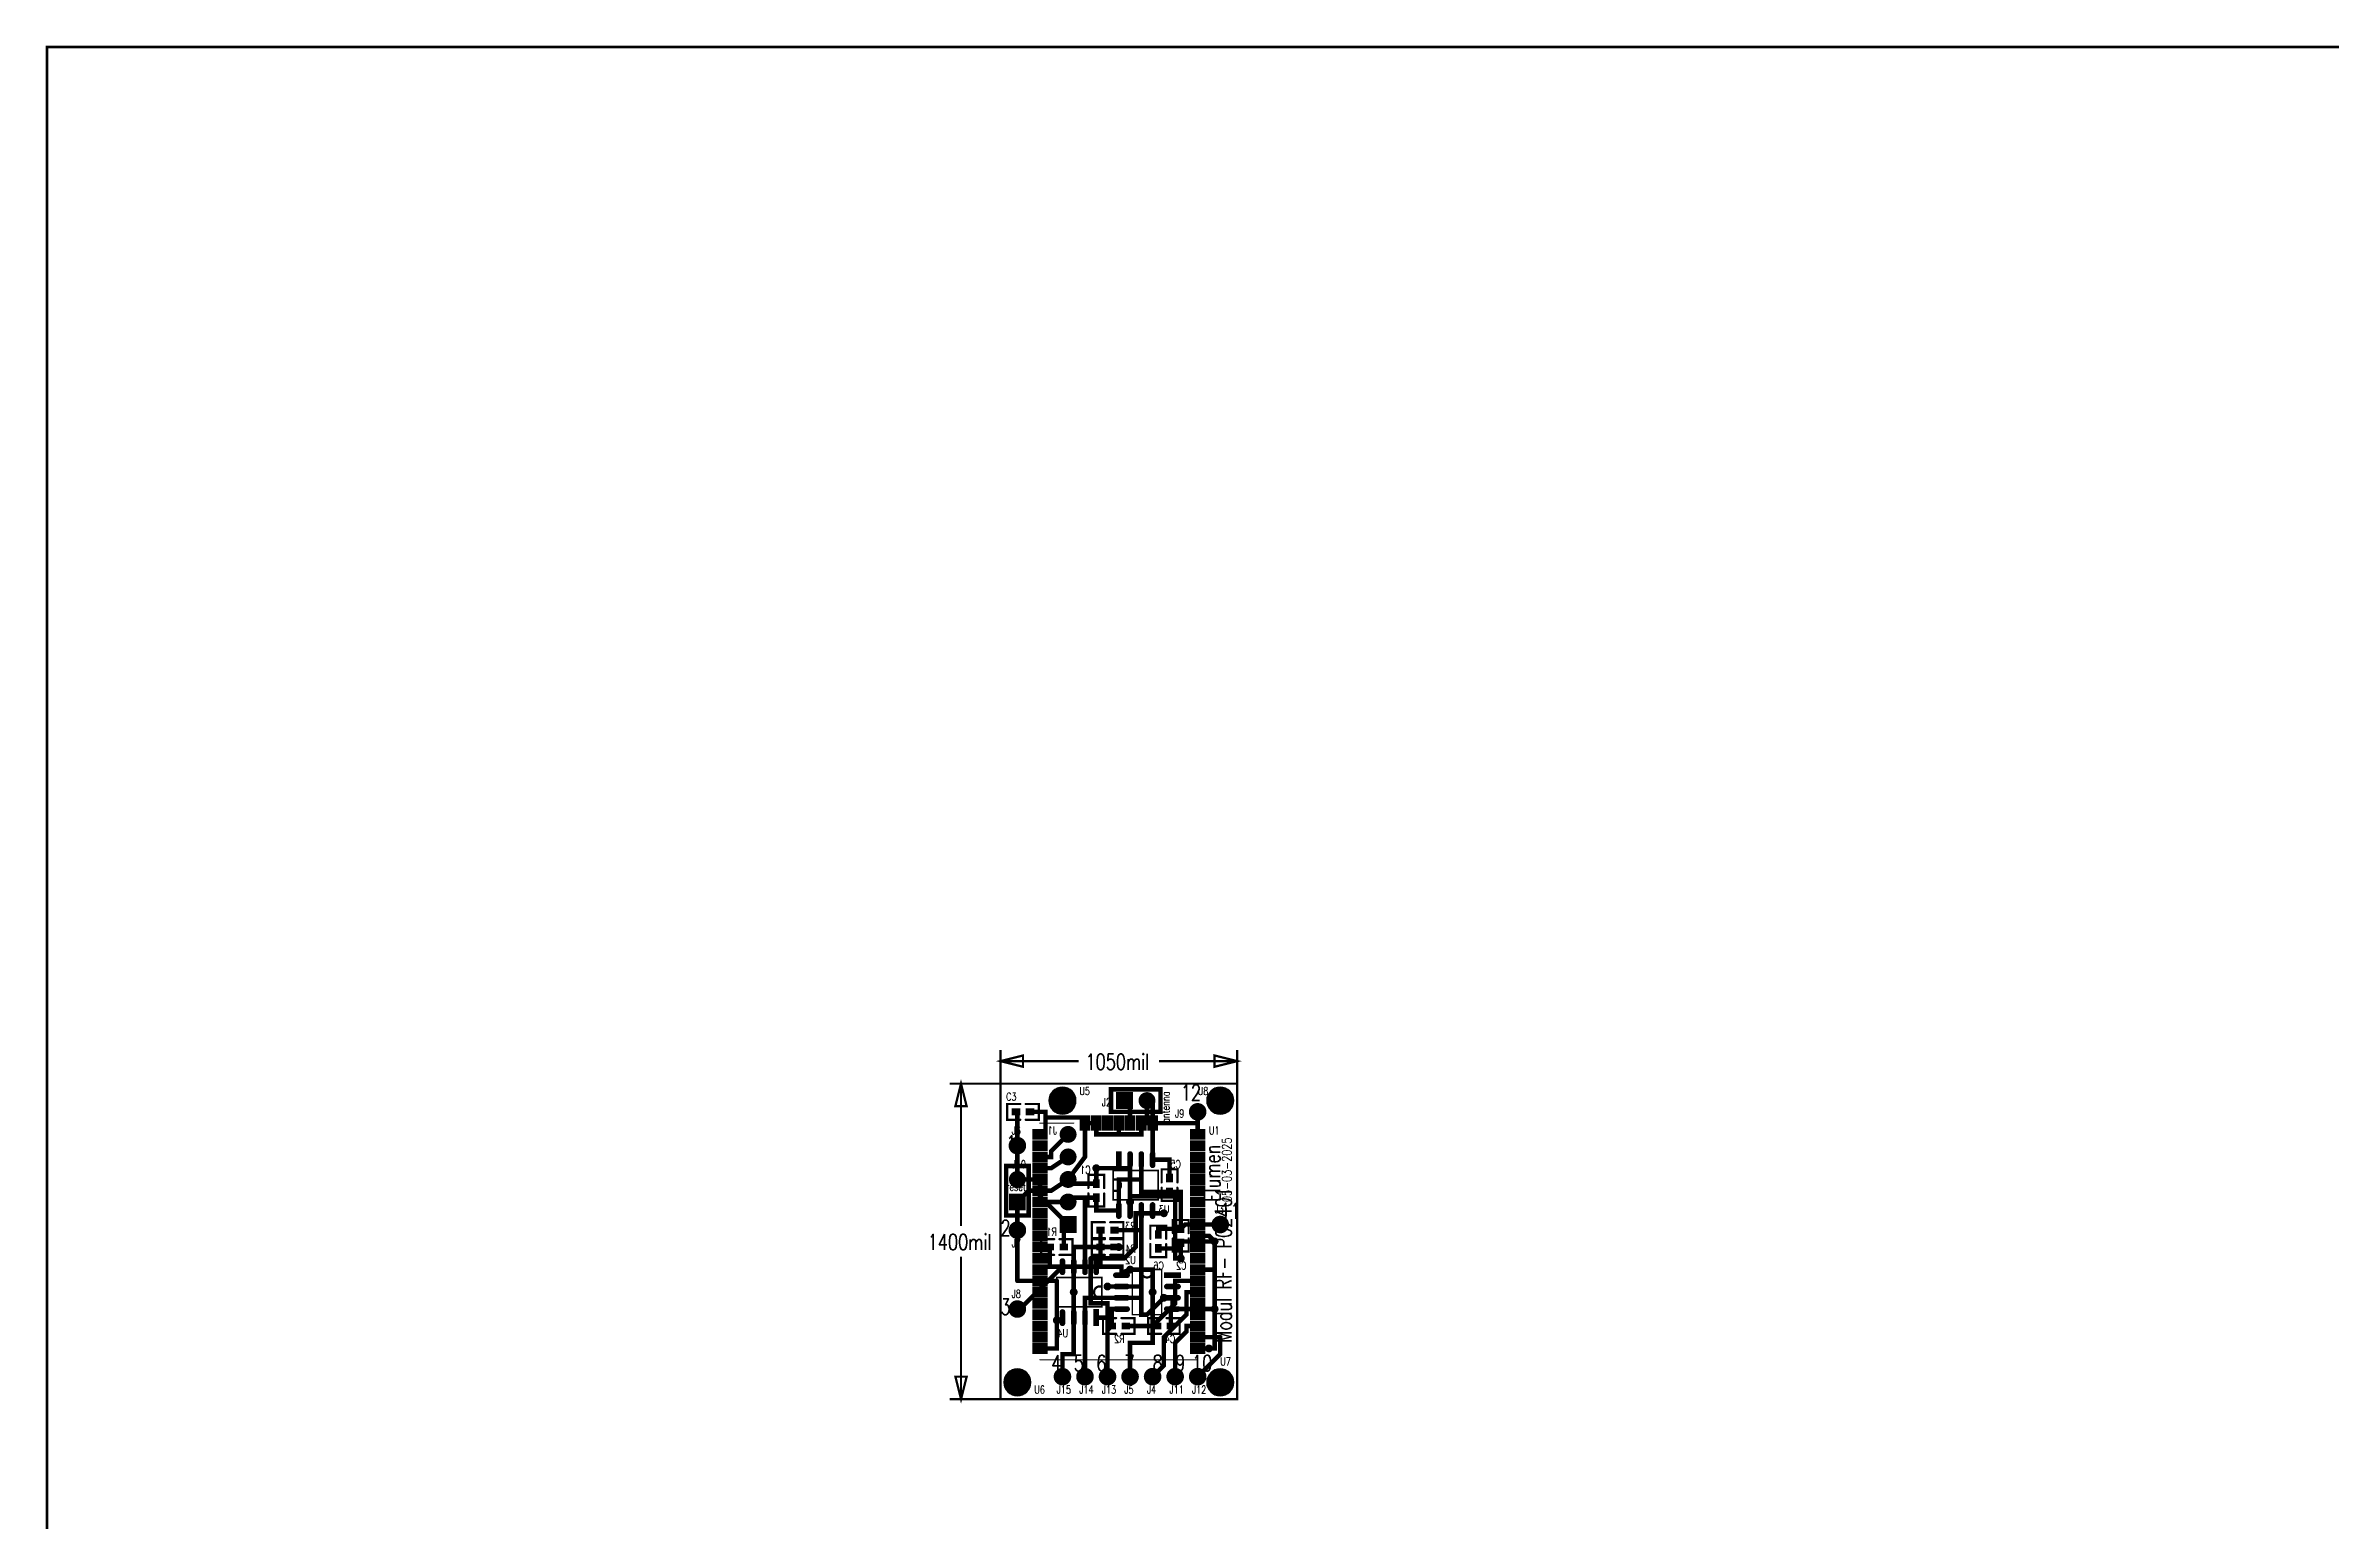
# Model space of a CAD drawing. Extents: x -4236 to 16036, y -6506 to 6581.
# Drawn here: x -4236 to 5900, y 38 to 6581 of the extents above; entities that cross this region are included whole.
import ezdxf

# ---------------------------------------------------------------- set-up
doc = ezdxf.new("R2010")
doc.units = 0
for name, pattern in [('KEEPOUT_00011110$0', [2, 1, 1]), ('PADS_DASH_762000', [200, 100, -100]), ('POUR_00_-1_0_000000', [2, 1, 1]), ('SIG_0', [2, 1, 1]), ('SIG_1', [2, 1, 1]), ('SIG_10', [2, 1, 1]), ('SIG_11', [2, 1, 1]), ('SIG_12', [2, 1, 1]), ('SIG_2', [2, 1, 1]), ('SIG_3', [2, 1, 1]), ('SIG_4', [2, 1, 1]), ('SIG_5', [2, 1, 1]), ('SIG_6', [2, 1, 1]), ('SIG_7', [2, 1, 1]), ('SIG_8', [2, 1, 1]), ('SIG_9', [2, 1, 1]), ('TRMIDX_2048', [2, 1, 1]), ('TRMIDX_4096', [2, 1, 1])]:
    doc.linetypes.add(name, pattern=pattern)
for name, color, linetype in [('2D_LINE_00', 5, 'CONTINUOUS'), ('BOARD_OUTLINE_00', 3, 'CONTINUOUS'), ('DIMENSION1_24', 3, 'CONTINUOUS'), ('DIMENSION2_24', 3, 'CONTINUOUS'), ('DIMENSION3_24', 3, 'CONTINUOUS'), ('DIMENSION4_24', 3, 'CONTINUOUS'), ('DIMENSION5_24', 3, 'CONTINUOUS'), ('DIMENSION6_24', 3, 'CONTINUOUS'), ('DIMENSION7_24', 3, 'CONTINUOUS'), ('DRIL_NPLTE_THRU_01', 176, 'CONTINUOUS'), ('DRIL_NPLTE_THRU_02', 16, 'CONTINUOUS'), ('DRIL_PLTE_THRU_01', 176, 'CONTINUOUS'), ('DRIL_PLTE_THRU_02', 16, 'CONTINUOUS'), ('DRIL_SYMBOL', 3, 'CONTINUOUS'), ('KEEPOUT_01', 183, 'CONTINUOUS'), ('PADS_BOT', 1, 'CONTINUOUS'), ('PADS_INNER', 5, 'CONTINUOUS'), ('PADS_TOP', 5, 'CONTINUOUS'), ('PADS_XR_21', 43, 'CONTINUOUS'), ('PADS_XR_23', 16, 'CONTINUOUS'), ('PART_BOT_2DLINE_00', 6, 'CONTINUOUS'), ('PART_BOT_2DLINE_26', 6, 'CONTINUOUS'), ('PART_NAME_01', 254, 'CONTINUOUS'), ('PART_NAME_02', 6, 'CONTINUOUS'), ('PART_TOP_2DLINE_00', 2, 'CONTINUOUS'), ('PART_TOP_2DLINE_01', 2, 'CONTINUOUS'), ('PART_TOP_2DLINE_26', 2, 'CONTINUOUS'), ('POUR_HEADER_01', 5, 'CONTINUOUS'), ('POUR_HEADER_02', 1, 'CONTINUOUS'), ('TEXT_24', 3, 'CONTINUOUS'), ('TEXT_26', 2, 'CONTINUOUS'), ('TRACE_01', 5, 'CONTINUOUS'), ('TRACE_02', 1, 'CONTINUOUS'), ('VIAPTS', 5, 'CONTINUOUS')]:
    doc.layers.add(name, color=color, linetype=linetype)
doc.styles.add('W10', font='simplex', dxfattribs={"width": 0.75})
doc.styles.add('W5', font='simplex', dxfattribs={"width": 0.75})
doc.styles.add('W6', font='simplex', dxfattribs={"width": 0.75})

# ---------------------------------------------------------------- blocks, each defined once
blk = doc.blocks.new('SMOOTH_10')
at = {"const_width": 5}
blk.add_lwpolyline([(-2.5, 0, 1), (2.5, 0, 1)], format="xyb", close=True, dxfattribs=at)
blk = doc.blocks.new('BOARD_1')
at = {"layer": 'BOARD_OUTLINE_00', "const_width": 10}
blk.add_lwpolyline([(-3250, 3275), (-2200, 3275), (-2200, 4675), (-3250, 4675)], close=True, dxfattribs=at)
at = {"layer": 'BOARD_OUTLINE_00'}
for p in [(-3250, 4675), (-2200, 4675), (-3250, 3275), (-2200, 3275)]:
    blk.add_blockref('SMOOTH_10', p, dxfattribs=at)
blk = doc.blocks.new('SMOOTH_12')
at = {"const_width": 6}
blk.add_lwpolyline([(-3, 0, 1), (3, 0, 1)], format="xyb", close=True, dxfattribs=at)
blk = doc.blocks.new('DRAWING_2')
at = {"layer": '2D_LINE_00', "const_width": 12}
blk.add_lwpolyline([(-320, -70), (19935, -70), (19935, 13005), (-320, 13005)], close=True, dxfattribs=at)
at = {"layer": '2D_LINE_00'}
blk.add_blockref('SMOOTH_12', (-320, 13005), dxfattribs=at)
blk = doc.blocks.new('D_1dfeghi_24')
at = {"layer": 'DIMENSION1_24', "linetype": 'TRMIDX_2048', "const_width": 10}
blk.add_lwpolyline([(0, 100), (347, 100)], dxfattribs=at)
at = {"layer": 'DIMENSION2_24', "linetype": 'TRMIDX_2048', "const_width": 10}
blk.add_lwpolyline([(1050, 100), (703, 100)], dxfattribs=at)
at = {"layer": 'DIMENSION3_24', "linetype": 'TRMIDX_2048', "const_width": 10}
blk.add_lwpolyline([(0, 100), (100, 125), (100, 75)], close=True, dxfattribs=at)
at = {"layer": 'DIMENSION4_24', "linetype": 'TRMIDX_2048', "const_width": 10}
blk.add_lwpolyline([(1050, 100), (950, 75), (950, 125)], close=True, dxfattribs=at)
at = {"layer": 'DIMENSION5_24', "linetype": 'TRMIDX_2048', "const_width": 10}
blk.add_lwpolyline([(0, 0), (0, 150)], dxfattribs=at)
at = {"layer": 'DIMENSION6_24', "linetype": 'TRMIDX_2048', "const_width": 10}
blk.add_lwpolyline([(1050, 0), (1050, 150)], dxfattribs=at)
at = {"layer": 'DIMENSION7_24', "linetype": 'TRMIDX_2048', "const_width": 1}
for points in [[(0, -50), (0, -50)], [(1050, -50), (1050, -50)]]:
    blk.add_lwpolyline(points, dxfattribs=at)
at = {"layer": 'TEXT_24', "style": 'W10', "width": 0.75}
blk.add_text('1050mil', height=70, dxfattribs=at).set_placement((377, 62))
blk = doc.blocks.new('D_2dfeghi_25')
at = {"layer": 'DIMENSION1_24', "linetype": 'TRMIDX_4096', "const_width": 10}
blk.add_lwpolyline([(-175, 0), (-175, 632)], dxfattribs=at)
at = {"layer": 'DIMENSION2_24', "linetype": 'TRMIDX_4096', "const_width": 10}
blk.add_lwpolyline([(-175, 1400), (-175, 768)], dxfattribs=at)
at = {"layer": 'DIMENSION3_24', "linetype": 'TRMIDX_4096', "const_width": 10}
blk.add_lwpolyline([(-175, 0), (-200, 100), (-150, 100)], close=True, dxfattribs=at)
at = {"layer": 'DIMENSION4_24', "linetype": 'TRMIDX_4096', "const_width": 10}
blk.add_lwpolyline([(-175, 1400), (-150, 1300), (-200, 1300)], close=True, dxfattribs=at)
at = {"layer": 'DIMENSION5_24', "linetype": 'TRMIDX_4096', "const_width": 10}
blk.add_lwpolyline([(25, 0), (-225, 0)], dxfattribs=at)
at = {"layer": 'DIMENSION6_24', "linetype": 'TRMIDX_4096', "const_width": 10}
blk.add_lwpolyline([(0, 1400), (-225, 1400)], dxfattribs=at)
at = {"layer": 'DIMENSION7_24', "linetype": 'TRMIDX_4096', "const_width": 1}
for points in [[(50, 1400), (50, 1400)], [(75, 0), (75, 0)]]:
    blk.add_lwpolyline(points, dxfattribs=at)
at = {"layer": 'TEXT_24', "style": 'W10', "width": 0.75}
blk.add_text('1400mil', height=70, dxfattribs=at).set_placement((-323, 662))
blk = doc.blocks.new('POUR_HEADER_0')
at = {"layer": 'POUR_HEADER_01', "linetype": 'POUR_00_-1_0_000000', "const_width": 10}
blk.add_lwpolyline([(0, 0), (1050, 0), (1050, -1400), (0, -1400)], close=True, dxfattribs=at)
blk = doc.blocks.new('POUR_HEADER_1')
at = {"layer": 'POUR_HEADER_02', "linetype": 'POUR_00_-1_0_000000', "const_width": 10}
blk.add_lwpolyline([(0, 0), (1050, 0), (1050, -1400), (0, -1400)], close=True, dxfattribs=at)
blk = doc.blocks.new('PART_BODY_BOT_12')
at = {"layer": 'PART_BOT_2DLINE_00', "const_width": 10}
for points in [[(-12, 35), (-70, 35), (-70, -35), (-12, -35)], [(12, 35), (70, 35), (70, -35), (12, -35)]]:
    blk.add_lwpolyline(points, dxfattribs=at)
at = {"layer": 'PART_BOT_2DLINE_00'}
for p in [(-70, 35), (-12, 35), (12, 35), (70, 35), (-70, -35), (-12, -35), (12, -35), (70, -35)]:
    blk.add_blockref('SMOOTH_10', p, dxfattribs=at)
blk = doc.blocks.new('DRIL_HOLE_0')
blk.add_lwpolyline([(0, 0, 1), (0, 0, 1)], format="xyb", close=True)
blk = doc.blocks.new('PAD_0')
blk.add_lwpolyline([(0, 0, 1), (0, 0, 1)], format="xyb", close=True)
blk = doc.blocks.new('PAD_1')
at = {"const_width": 30}
blk.add_lwpolyline([(-19, 0), (19, 0)], dxfattribs=at)
blk = doc.blocks.new('STK_BOT_382')
at = {"layer": 'DRIL_PLTE_THRU_01'}
blk.add_blockref('DRIL_HOLE_0', (0, 0), dxfattribs=at)
at = {"layer": 'DRIL_PLTE_THRU_02'}
blk.add_blockref('DRIL_HOLE_0', (0, 0), dxfattribs=at)
at = {"layer": 'PADS_BOT'}
blk.add_blockref('PAD_1', (0, 0), dxfattribs=at)
at = {"layer": 'PADS_INNER'}
blk.add_blockref('PAD_0', (0, 0), dxfattribs=at)
at = {"layer": 'PADS_TOP'}
blk.add_blockref('PAD_0', (0, 0), dxfattribs=at)
blk = doc.blocks.new('SYM_BOT_2')
for name, p in [('PART_BODY_BOT_12', (0, 0)), ('STK_BOT_382', (-31, 0)), ('STK_BOT_382', (31, 0))]:
    blk.add_blockref(name, p)
blk = doc.blocks.new('PART_BOT_0')
blk.add_blockref('SYM_BOT_2', (0, 0))
at = {"layer": 'PART_NAME_02', "style": 'W6', "width": 0.75}
blk.add_text('C1', height=35, rotation=90, dxfattribs=at).set_placement((-75, 25))
blk = doc.blocks.new('PART_BOT_1')
blk.add_blockref('SYM_BOT_2', (0, 0))
at = {"layer": 'PART_NAME_02', "style": 'W6', "width": 0.75}
blk.add_text('C2', height=35, rotation=270, dxfattribs=at).set_placement((-150, 25))
blk = doc.blocks.new('PART_BODY_TOP_12')
at = {"layer": 'PART_TOP_2DLINE_00', "const_width": 10}
for points in [[(-12, 35), (-70, 35), (-70, -35), (-12, -35)], [(12, 35), (70, 35), (70, -35), (12, -35)]]:
    blk.add_lwpolyline(points, dxfattribs=at)
at = {"layer": 'PART_TOP_2DLINE_00'}
for p in [(-70, 35), (-12, 35), (12, 35), (70, 35), (-70, -35), (-12, -35), (12, -35), (70, -35)]:
    blk.add_blockref('SMOOTH_10', p, dxfattribs=at)
blk = doc.blocks.new('STK_TOP_382')
at = {"layer": 'DRIL_PLTE_THRU_01'}
blk.add_blockref('DRIL_HOLE_0', (0, 0), dxfattribs=at)
at = {"layer": 'DRIL_PLTE_THRU_02'}
blk.add_blockref('DRIL_HOLE_0', (0, 0), dxfattribs=at)
at = {"layer": 'PADS_BOT'}
blk.add_blockref('PAD_0', (0, 0), dxfattribs=at)
at = {"layer": 'PADS_INNER'}
blk.add_blockref('PAD_0', (0, 0), dxfattribs=at)
at = {"layer": 'PADS_TOP'}
blk.add_blockref('PAD_1', (0, 0), dxfattribs=at)
blk = doc.blocks.new('SYM_TOP_2')
for name, p in [('PART_BODY_TOP_12', (0, 0)), ('STK_TOP_382', (-31, 0)), ('STK_TOP_382', (31, 0))]:
    blk.add_blockref(name, p)
blk = doc.blocks.new('PART_TOP_2')
blk.add_blockref('SYM_TOP_2', (0, 0))
at = {"layer": 'PART_NAME_01', "style": 'W6', "width": 0.75}
blk.add_text('C3', height=35, dxfattribs=at).set_placement((-75, 50))
blk = doc.blocks.new('PART_BOT_3')
blk.add_blockref('SYM_BOT_2', (0, 0))
at = {"layer": 'PART_NAME_02', "style": 'W6', "width": 0.75}
blk.add_text('C4', height=35, rotation=180, dxfattribs=at).set_placement((50, 75))
blk = doc.blocks.new('PART_BOT_4')
blk.add_blockref('SYM_BOT_2', (0, 0))
at = {"layer": 'PART_NAME_02', "style": 'W6', "width": 0.75}
blk.add_text('C5', height=35, rotation=270, dxfattribs=at).set_placement((75, 50))
blk = doc.blocks.new('PART_BOT_5')
blk.add_blockref('SYM_BOT_2', (0, 0))
at = {"layer": 'PART_NAME_02', "style": 'W6', "width": 0.75}
blk.add_text('C6', height=35, rotation=90, dxfattribs=at).set_placement((125, -25))
blk = doc.blocks.new('DRIL_SYMBOL_45')
at = {"layer": 'DRIL_SYMBOL', "const_width": 2}
for points in [[(-10, 0), (10, 0)], [(0, -10), (0, 10)]]:
    blk.add_lwpolyline(points, dxfattribs=at)
blk = doc.blocks.new('DRIL_HOLE_45')
at = {"const_width": 22.5}
blk.add_lwpolyline([(-11.25, 0, 1), (11.25, 0, 1)], format="xyb", close=True, dxfattribs=at)
blk.add_blockref('DRIL_SYMBOL_45', (0, 0))
blk = doc.blocks.new('PAD_2')
at = {"const_width": 75}
blk.add_lwpolyline([(-37.5, 0), (37.5, 0)], dxfattribs=at)
blk = doc.blocks.new('STK_BOT_480')
at = {"layer": 'DRIL_PLTE_THRU_01'}
blk.add_blockref('DRIL_HOLE_45', (0, 0), dxfattribs=at)
at = {"layer": 'DRIL_PLTE_THRU_02'}
blk.add_blockref('DRIL_HOLE_45', (0, 0), dxfattribs=at)
at = {"layer": 'PADS_BOT'}
blk.add_blockref('PAD_2', (0, 0), dxfattribs=at)
at = {"layer": 'PADS_INNER'}
blk.add_blockref('PAD_2', (0, 0), dxfattribs=at)
at = {"layer": 'PADS_TOP'}
blk.add_blockref('PAD_2', (0, 0), dxfattribs=at)
blk = doc.blocks.new('PAD_3')
at = {"const_width": 37.5}
blk.add_lwpolyline([(0, -18.75, 1), (0, 18.75, 1)], format="xyb", close=True, dxfattribs=at)
blk = doc.blocks.new('STK_BOT_479')
at = {"layer": 'DRIL_PLTE_THRU_01'}
blk.add_blockref('DRIL_HOLE_45', (0, 0), dxfattribs=at)
at = {"layer": 'DRIL_PLTE_THRU_02'}
blk.add_blockref('DRIL_HOLE_45', (0, 0), dxfattribs=at)
at = {"layer": 'PADS_BOT'}
blk.add_blockref('PAD_3', (0, 0), dxfattribs=at)
at = {"layer": 'PADS_INNER'}
blk.add_blockref('PAD_3', (0, 0), dxfattribs=at)
at = {"layer": 'PADS_TOP'}
blk.add_blockref('PAD_3', (0, 0), dxfattribs=at)
blk = doc.blocks.new('SYM_BOT_3')
for name, p in [('STK_BOT_479', (-400, 0)), ('STK_BOT_479', (-300, 0)), ('STK_BOT_479', (-200, 0)), ('STK_BOT_479', (-100, 0)), ('STK_BOT_480', (0, 0))]:
    blk.add_blockref(name, p)
blk = doc.blocks.new('PART_BOT_6')
blk.add_blockref('SYM_BOT_3', (0, 0))
at = {"layer": 'PART_NAME_02', "style": 'W6', "width": 0.75}
blk.add_text('J1', height=35, rotation=90, dxfattribs=at).set_placement((-400, 50))
blk = doc.blocks.new('SMOOTH_20')
at = {"const_width": 10}
blk.add_lwpolyline([(-5, 0, 1), (5, 0, 1)], format="xyb", close=True, dxfattribs=at)
blk = doc.blocks.new('PART_BODY_TOP_17')
at = {"layer": 'PART_TOP_2DLINE_01', "linetype": 'PADS_DASH_762000', "const_width": 20}
blk.add_lwpolyline([(-160, -50), (60, -50), (60, 50), (-160, 50)], close=True, dxfattribs=at)
at = {"layer": 'PART_TOP_2DLINE_01'}
for p in [(-160, 50), (60, 50), (-160, -50), (60, -50)]:
    blk.add_blockref('SMOOTH_20', p, dxfattribs=at)
blk = doc.blocks.new('STK_TOP_480')
at = {"layer": 'DRIL_PLTE_THRU_01'}
blk.add_blockref('DRIL_HOLE_45', (0, 0), dxfattribs=at)
at = {"layer": 'DRIL_PLTE_THRU_02'}
blk.add_blockref('DRIL_HOLE_45', (0, 0), dxfattribs=at)
at = {"layer": 'PADS_BOT'}
blk.add_blockref('PAD_2', (0, 0), dxfattribs=at)
at = {"layer": 'PADS_INNER'}
blk.add_blockref('PAD_2', (0, 0), dxfattribs=at)
at = {"layer": 'PADS_TOP'}
blk.add_blockref('PAD_2', (0, 0), dxfattribs=at)
blk = doc.blocks.new('STK_TOP_479')
at = {"layer": 'DRIL_PLTE_THRU_01'}
blk.add_blockref('DRIL_HOLE_45', (0, 0), dxfattribs=at)
at = {"layer": 'DRIL_PLTE_THRU_02'}
blk.add_blockref('DRIL_HOLE_45', (0, 0), dxfattribs=at)
at = {"layer": 'PADS_BOT'}
blk.add_blockref('PAD_3', (0, 0), dxfattribs=at)
at = {"layer": 'PADS_INNER'}
blk.add_blockref('PAD_3', (0, 0), dxfattribs=at)
at = {"layer": 'PADS_TOP'}
blk.add_blockref('PAD_3', (0, 0), dxfattribs=at)
blk = doc.blocks.new('SYM_TOP_7')
for name, p in [('PART_BODY_TOP_17', (0, 0)), ('STK_TOP_479', (-100, 0)), ('STK_TOP_480', (0, 0))]:
    blk.add_blockref(name, p)
blk = doc.blocks.new('PART_TOP_7')
blk.add_blockref('SYM_TOP_7', (0, 0))
at = {"layer": 'PART_NAME_01', "style": 'W6', "width": 0.75}
blk.add_text('J10', height=35, rotation=90, dxfattribs=at).set_placement((-150, -25))
blk = doc.blocks.new('DRIL_SYMBOL_47')
at = {"layer": 'DRIL_SYMBOL', "const_width": 2}
for points in [[(-10, 0), (10, 0)], [(0, -10), (0, 10)]]:
    blk.add_lwpolyline(points, dxfattribs=at)
blk = doc.blocks.new('DRIL_HOLE_47')
at = {"const_width": 23.5}
blk.add_lwpolyline([(-11.75, 0, 1), (11.75, 0, 1)], format="xyb", close=True, dxfattribs=at)
blk.add_blockref('DRIL_SYMBOL_47', (0, 0))
blk = doc.blocks.new('PAD_4')
at = {"const_width": 39}
blk.add_lwpolyline([(0, -19.5, 1), (0, 19.5, 1)], format="xyb", close=True, dxfattribs=at)
blk = doc.blocks.new('STK_TOP_583')
at = {"layer": 'DRIL_PLTE_THRU_01'}
blk.add_blockref('DRIL_HOLE_47', (0, 0), dxfattribs=at)
at = {"layer": 'DRIL_PLTE_THRU_02'}
blk.add_blockref('DRIL_HOLE_47', (0, 0), dxfattribs=at)
at = {"layer": 'PADS_BOT'}
blk.add_blockref('PAD_4', (0, 0), dxfattribs=at)
at = {"layer": 'PADS_INNER'}
blk.add_blockref('PAD_4', (0, 0), dxfattribs=at)
at = {"layer": 'PADS_TOP'}
blk.add_blockref('PAD_4', (0, 0), dxfattribs=at)
blk = doc.blocks.new('SYM_TOP_11')
blk.add_blockref('STK_TOP_583', (0, 0))
blk = doc.blocks.new('PART_TOP_8')
blk.add_blockref('SYM_TOP_11', (0, 0))
at = {"layer": 'PART_NAME_01', "style": 'W6', "width": 0.75}
blk.add_text('J11', height=35, dxfattribs=at).set_placement((-25, -75))
blk = doc.blocks.new('PART_TOP_9')
blk.add_blockref('SYM_TOP_11', (0, 0))
at = {"layer": 'PART_NAME_01', "style": 'W6', "width": 0.75}
blk.add_text('J12', height=35, dxfattribs=at).set_placement((-25, -75))
blk = doc.blocks.new('PART_TOP_10')
blk.add_blockref('SYM_TOP_11', (0, 0))
at = {"layer": 'PART_NAME_01', "style": 'W6', "width": 0.75}
blk.add_text('J13', height=35, dxfattribs=at).set_placement((-25, -75))
blk = doc.blocks.new('PART_TOP_11')
blk.add_blockref('SYM_TOP_11', (0, 0))
at = {"layer": 'PART_NAME_01', "style": 'W6', "width": 0.75}
blk.add_text('J14', height=35, dxfattribs=at).set_placement((-25, -75))
blk = doc.blocks.new('PART_TOP_12')
blk.add_blockref('SYM_TOP_11', (0, 0))
at = {"layer": 'PART_NAME_01', "style": 'W6', "width": 0.75}
blk.add_text('J15', height=35, dxfattribs=at).set_placement((-25, -75))
blk = doc.blocks.new('PART_TOP_13')
blk.add_blockref('SYM_TOP_7', (0, 0))
at = {"layer": 'PART_NAME_01', "style": 'W6', "width": 0.75}
blk.add_text('J2', height=35, rotation=180, dxfattribs=at).set_placement((100, 25))
blk = doc.blocks.new('PART_TOP_14')
blk.add_blockref('SYM_TOP_11', (0, 0))
at = {"layer": 'PART_NAME_01', "style": 'W6', "width": 0.75}
blk.add_text('J3', height=35, dxfattribs=at).set_placement((-25, 50))
blk = doc.blocks.new('PART_TOP_15')
blk.add_blockref('SYM_TOP_11', (0, 0))
at = {"layer": 'PART_NAME_01', "style": 'W6', "width": 0.75}
blk.add_text('J4', height=35, dxfattribs=at).set_placement((-25, -75))
blk = doc.blocks.new('PART_TOP_16')
blk.add_blockref('SYM_TOP_11', (0, 0))
at = {"layer": 'PART_NAME_01', "style": 'W6', "width": 0.75}
blk.add_text('J5', height=35, dxfattribs=at).set_placement((-25, -75))
blk = doc.blocks.new('PART_TOP_17')
blk.add_blockref('SYM_TOP_11', (0, 0))
at = {"layer": 'PART_NAME_01', "style": 'W6', "width": 0.75}
blk.add_text('J6', height=35, dxfattribs=at).set_placement((-25, 50))
blk = doc.blocks.new('PART_TOP_18')
blk.add_blockref('SYM_TOP_11', (0, 0))
at = {"layer": 'PART_NAME_01', "style": 'W6', "width": 0.75}
blk.add_text('J7', height=35, dxfattribs=at).set_placement((-25, -75))
blk = doc.blocks.new('PART_TOP_19')
blk.add_blockref('SYM_TOP_11', (0, 0))
at = {"layer": 'PART_NAME_01', "style": 'W6', "width": 0.75}
blk.add_text('J8', height=35, dxfattribs=at).set_placement((-25, 50))
blk = doc.blocks.new('PART_TOP_20')
blk.add_blockref('SYM_TOP_11', (0, 0))
at = {"layer": 'PART_NAME_01', "style": 'W6', "width": 0.75}
blk.add_text('J9', height=35, dxfattribs=at).set_placement((-100, -25))
blk = doc.blocks.new('PART_BOT_21')
blk.add_blockref('SYM_BOT_2', (0, 0))
at = {"layer": 'PART_NAME_02', "style": 'W6', "width": 0.75}
blk.add_text('R1', height=35, dxfattribs=at).set_placement((0, 50))
blk = doc.blocks.new('PART_BOT_22')
blk.add_blockref('SYM_BOT_2', (0, 0))
at = {"layer": 'PART_NAME_02', "style": 'W6', "width": 0.75}
blk.add_text('R2', height=35, dxfattribs=at).set_placement((-25, -75))
blk = doc.blocks.new('PART_BOT_23')
blk.add_blockref('SYM_BOT_2', (0, 0))
at = {"layer": 'PART_NAME_02', "style": 'W6', "width": 0.75}
blk.add_text('R3', height=35, rotation=180, dxfattribs=at).set_placement((125, 0))
blk = doc.blocks.new('PART_BOT_24')
blk.add_blockref('SYM_BOT_2', (0, 0))
at = {"layer": 'PART_NAME_02', "style": 'W6', "width": 0.75}
blk.add_text('R4', height=35, rotation=180, dxfattribs=at).set_placement((125, 25))
blk = doc.blocks.new('SMOOTH_5')
at = {"const_width": 2.5}
blk.add_lwpolyline([(-1.25, 0, 1), (1.25, 0, 1)], format="xyb", close=True, dxfattribs=at)
blk = doc.blocks.new('PART_BODY_TOP_22')
at = {"layer": 'PART_TOP_2DLINE_26', "const_width": 5}
for points in [[(-350, 525), (-200, 525)], [(200, 525), (350, 525)], [(-350, -525), (350, -525)]]:
    blk.add_lwpolyline(points, dxfattribs=at)
at = {"layer": 'PART_TOP_2DLINE_26', "const_width": 0.04}
blk.add_lwpolyline([(361, -524, 1), (381, -524, 1)], format="xyb", close=True, dxfattribs=at)
at = {"layer": 'PART_TOP_2DLINE_26'}
for p in [(-350, 525), (-200, 525), (200, 525), (350, 525), (-350, -525), (350, -525)]:
    blk.add_blockref('SMOOTH_5', p, dxfattribs=at)
blk = doc.blocks.new('PAD_5')
at = {"const_width": 48.1}
blk.add_lwpolyline([(-34, 0), (34, 0)], dxfattribs=at)
blk = doc.blocks.new('PAD_6')
at = {"const_width": 40}
blk.add_lwpolyline([(-30, 0), (30, 0)], dxfattribs=at)
blk = doc.blocks.new('STK_TOP_560')
at = {"layer": 'DRIL_PLTE_THRU_01'}
blk.add_blockref('DRIL_HOLE_0', (0, 0), dxfattribs=at)
at = {"layer": 'DRIL_PLTE_THRU_02'}
blk.add_blockref('DRIL_HOLE_0', (0, 0), dxfattribs=at)
at = {"layer": 'PADS_BOT'}
blk.add_blockref('PAD_0', (0, 0), dxfattribs=at)
at = {"layer": 'PADS_INNER'}
blk.add_blockref('PAD_0', (0, 0), dxfattribs=at)
at = {"layer": 'PADS_TOP', "rotation": 0.01}
blk.add_blockref('PAD_6', (0, 0), dxfattribs=at)
at = {"layer": 'PADS_XR_21', "rotation": 0.01}
blk.add_blockref('PAD_5', (0, 0), dxfattribs=at)
at = {"layer": 'PADS_XR_23', "rotation": 0.01}
blk.add_blockref('PAD_6', (0, 0), dxfattribs=at)
blk = doc.blocks.new('STK_TOP_561')
at = {"layer": 'DRIL_PLTE_THRU_01'}
blk.add_blockref('DRIL_HOLE_0', (0, 0), dxfattribs=at)
at = {"layer": 'DRIL_PLTE_THRU_02'}
blk.add_blockref('DRIL_HOLE_0', (0, 0), dxfattribs=at)
at = {"layer": 'PADS_BOT'}
blk.add_blockref('PAD_0', (0, 0), dxfattribs=at)
at = {"layer": 'PADS_INNER'}
blk.add_blockref('PAD_0', (0, 0), dxfattribs=at)
at = {"layer": 'PADS_TOP', "rotation": 90}
blk.add_blockref('PAD_6', (0, 0), dxfattribs=at)
at = {"layer": 'PADS_XR_21', "rotation": 90}
blk.add_blockref('PAD_5', (0, 0), dxfattribs=at)
at = {"layer": 'PADS_XR_23', "rotation": 90}
blk.add_blockref('PAD_6', (0, 0), dxfattribs=at)
blk = doc.blocks.new('SYM_TOP_12')
for name, p in [('PART_BODY_TOP_22', (0, 0)), ('STK_TOP_561', (-150, 525)), ('STK_TOP_561', (-100, 525)), ('STK_TOP_561', (-50, 525)), ('STK_TOP_561', (0, 525)), ('STK_TOP_561', (50, 525)), ('STK_TOP_561', (100, 525)), ('STK_TOP_561', (150, 525)), ('STK_TOP_560', (-350, 475)), ('STK_TOP_560', (-350, 425)), ('STK_TOP_560', (350, 475)), ('STK_TOP_560', (350, 425)), ('STK_TOP_560', (-350, 375)), ('STK_TOP_560', (-350, 325)), ('STK_TOP_560', (350, 375)), ('STK_TOP_560', (350, 325)), ('STK_TOP_560', (-350, 275)), ('STK_TOP_560', (-350, 225)), ('STK_TOP_560', (350, 275)), ('STK_TOP_560', (350, 225)), ('STK_TOP_560', (-350, 175)), ('STK_TOP_560', (-350, 125)), ('STK_TOP_560', (350, 175)), ('STK_TOP_560', (350, 125)), ('STK_TOP_560', (-350, 75)), ('STK_TOP_560', (-350, 25)), ('STK_TOP_560', (350, 75)), ('STK_TOP_560', (350, 25)), ('STK_TOP_560', (-350, -25)), ('STK_TOP_560', (-350, -75)), ('STK_TOP_560', (-350, -125)), ('STK_TOP_560', (350, -25)), ('STK_TOP_560', (350, -75)), ('STK_TOP_560', (350, -125)), ('STK_TOP_560', (-350, -175)), ('STK_TOP_560', (-350, -225)), ('STK_TOP_560', (350, -175)), ('STK_TOP_560', (350, -225)), ('STK_TOP_560', (-350, -275)), ('STK_TOP_560', (-350, -325)), ('STK_TOP_560', (350, -275)), ('STK_TOP_560', (350, -325)), ('STK_TOP_560', (-350, -375)), ('STK_TOP_560', (-350, -425)), ('STK_TOP_560', (350, -375)), ('STK_TOP_560', (350, -425)), ('STK_TOP_560', (-350, -475)), ('STK_TOP_560', (350, -475))]:
    blk.add_blockref(name, p)
blk = doc.blocks.new('PART_TOP_25')
blk.add_blockref('SYM_TOP_12', (0, 0))
at = {"layer": 'PART_NAME_01', "style": 'W6', "width": 0.75}
blk.add_text('U1', height=35, dxfattribs=at).set_placement((400, 475))
blk = doc.blocks.new('SMOOTH_7')
at = {"const_width": 3.5}
blk.add_lwpolyline([(-1.75, 0, 1), (1.75, 0, 1)], format="xyb", close=True, dxfattribs=at)
blk = doc.blocks.new('PART_BODY_BOT_23')
at = {"layer": 'PART_BOT_2DLINE_26', "const_width": 7}
blk.add_lwpolyline([(-175, -65), (25, -65), (25, 65), (-175, 65)], close=True, dxfattribs=at)
at = {"layer": 'PART_BOT_2DLINE_26', "const_width": 10}
blk.add_lwpolyline([(-170, 25, -1.195987), (-170, -25)], format="xyb", dxfattribs=at)
at = {"layer": 'PART_BOT_2DLINE_26'}
for name, p in [('SMOOTH_7', (-175, 65)), ('SMOOTH_10', (-170, 25)), ('SMOOTH_7', (25, 65)), ('SMOOTH_7', (-175, -65)), ('SMOOTH_10', (-170, -25)), ('SMOOTH_7', (25, -65))]:
    blk.add_blockref(name, p, dxfattribs=at)
blk = doc.blocks.new('PAD_7')
at = {"const_width": 25}
blk.add_lwpolyline([(-37.5, 0), (37.5, 0)], dxfattribs=at)
blk = doc.blocks.new('STK_BOT_585')
at = {"layer": 'DRIL_PLTE_THRU_01'}
blk.add_blockref('DRIL_HOLE_0', (0, 0), dxfattribs=at)
at = {"layer": 'DRIL_PLTE_THRU_02'}
blk.add_blockref('DRIL_HOLE_0', (0, 0), dxfattribs=at)
at = {"layer": 'PADS_BOT', "rotation": 90}
blk.add_blockref('PAD_7', (0, 0), dxfattribs=at)
at = {"layer": 'PADS_INNER'}
blk.add_blockref('PAD_0', (0, 0), dxfattribs=at)
at = {"layer": 'PADS_TOP'}
blk.add_blockref('PAD_0', (0, 0), dxfattribs=at)
blk = doc.blocks.new('PAD_8')
at = {"const_width": 12.5}
blk.add_lwpolyline([(-25, -6.25), (25, -6.25, 1), (25, 6.25), (-25, 6.25, 1)], format="xyb", close=True, dxfattribs=at)
blk = doc.blocks.new('STK_BOT_584')
at = {"layer": 'DRIL_PLTE_THRU_01'}
blk.add_blockref('DRIL_HOLE_0', (0, 0), dxfattribs=at)
at = {"layer": 'DRIL_PLTE_THRU_02'}
blk.add_blockref('DRIL_HOLE_0', (0, 0), dxfattribs=at)
at = {"layer": 'PADS_BOT', "rotation": 90}
blk.add_blockref('PAD_8', (0, 0), dxfattribs=at)
at = {"layer": 'PADS_INNER'}
blk.add_blockref('PAD_0', (0, 0), dxfattribs=at)
at = {"layer": 'PADS_TOP'}
blk.add_blockref('PAD_0', (0, 0), dxfattribs=at)
blk = doc.blocks.new('SYM_BOT_13')
for name, p in [('STK_BOT_584', (-150, 113)), ('STK_BOT_584', (-100, 113)), ('STK_BOT_584', (-50, 113)), ('STK_BOT_584', (0, 113)), ('PART_BODY_BOT_23', (0, 0)), ('STK_BOT_585', (-150, -113)), ('STK_BOT_584', (-100, -113)), ('STK_BOT_584', (-50, -113)), ('STK_BOT_584', (0, -113))]:
    blk.add_blockref(name, p)
blk = doc.blocks.new('PART_BOT_26')
blk.add_blockref('SYM_BOT_13', (0, 0))
at = {"layer": 'PART_NAME_02', "style": 'W6', "width": 0.75}
blk.add_text('U2', height=35, rotation=90, dxfattribs=at).set_placement((-200, 50))
blk = doc.blocks.new('PART_BOT_27')
blk.add_blockref('SYM_BOT_13', (0, 0))
at = {"layer": 'PART_NAME_02', "style": 'W6', "width": 0.75}
blk.add_text('U3', height=35, rotation=180, dxfattribs=at).set_placement((75, 125))
blk = doc.blocks.new('PART_BOT_28')
blk.add_blockref('SYM_BOT_13', (0, 0))
at = {"layer": 'PART_NAME_02', "style": 'W6', "width": 0.75}
blk.add_text('U4', height=35, dxfattribs=at).set_placement((-25, -200))
blk = doc.blocks.new('PART_BODY_TOP_26')
at = {"layer": 'KEEPOUT_01', "linetype": 'KEEPOUT_00011110$0'}
blk.add_lwpolyline([(60, 0, 1), (-60, 0, 1)], format="xyb", close=True, dxfattribs=at)
blk = doc.blocks.new('PAD_9')
at = {"const_width": 60}
blk.add_lwpolyline([(0, -30, 1), (0, 30, 1)], format="xyb", close=True, dxfattribs=at)
blk = doc.blocks.new('PAD_10')
at = {"const_width": 20}
blk.add_lwpolyline([(0, -10, 1), (0, 10, 1)], format="xyb", close=True, dxfattribs=at)
blk = doc.blocks.new('STK_TOP_581')
at = {"layer": 'DRIL_NPLTE_THRU_01'}
blk.add_blockref('DRIL_HOLE_0', (0, 0), dxfattribs=at)
at = {"layer": 'DRIL_NPLTE_THRU_02'}
blk.add_blockref('DRIL_HOLE_0', (0, 0), dxfattribs=at)
at = {"layer": 'PADS_BOT'}
blk.add_blockref('PAD_0', (0, 0), dxfattribs=at)
at = {"layer": 'PADS_INNER'}
blk.add_blockref('PAD_0', (0, 0), dxfattribs=at)
at = {"layer": 'PADS_TOP'}
blk.add_blockref('PAD_10', (0, 0), dxfattribs=at)
at = {"layer": 'PADS_XR_21'}
blk.add_blockref('PAD_9', (0, 0), dxfattribs=at)
blk = doc.blocks.new('SYM_TOP_14')
for name in ['PART_BODY_TOP_26', 'STK_TOP_581']:
    blk.add_blockref(name, (0, 0))
blk = doc.blocks.new('PART_TOP_29')
blk.add_blockref('SYM_TOP_14', (0, 0))
at = {"layer": 'PART_NAME_01', "style": 'W6', "width": 0.75}
blk.add_text('U5', height=35, dxfattribs=at).set_placement((75, 25))
blk = doc.blocks.new('PART_TOP_30')
blk.add_blockref('SYM_TOP_14', (0, 0))
at = {"layer": 'PART_NAME_01', "style": 'W6', "width": 0.75}
blk.add_text('U6', height=35, dxfattribs=at).set_placement((75, -50))
blk = doc.blocks.new('PART_TOP_31')
blk.add_blockref('SYM_TOP_14', (0, 0))
at = {"layer": 'PART_NAME_01', "style": 'W6', "width": 0.75}
blk.add_text('U7', height=35, dxfattribs=at).set_placement((0, 75))
blk = doc.blocks.new('PART_TOP_32')
blk.add_blockref('SYM_TOP_14', (0, 0))
at = {"layer": 'PART_NAME_01', "style": 'W6', "width": 0.75}
blk.add_text('U8', height=35, dxfattribs=at).set_placement((-100, 25))
blk = doc.blocks.new('DRIL_SYMBOL_20')
at = {"layer": 'DRIL_SYMBOL', "const_width": 2}
for points in [[(-10, 0), (10, 0)], [(0, -10), (0, 10)]]:
    blk.add_lwpolyline(points, dxfattribs=at)
blk = doc.blocks.new('DRIL_HOLE_20')
at = {"const_width": 10}
blk.add_lwpolyline([(-5, 0, 1), (5, 0, 1)], format="xyb", close=True, dxfattribs=at)
blk.add_blockref('DRIL_SYMBOL_20', (0, 0))
blk = doc.blocks.new('PAD_11')
at = {"const_width": 17.5}
blk.add_lwpolyline([(0, -8.75, 1), (0, 8.75, 1)], format="xyb", close=True, dxfattribs=at)
blk = doc.blocks.new('STK_TOP_250')
at = {"layer": 'DRIL_PLTE_THRU_01'}
blk.add_blockref('DRIL_HOLE_20', (0, 0), dxfattribs=at)
at = {"layer": 'DRIL_PLTE_THRU_02'}
blk.add_blockref('DRIL_HOLE_20', (0, 0), dxfattribs=at)
at = {"layer": 'PADS_BOT'}
blk.add_blockref('PAD_11', (0, 0), dxfattribs=at)
at = {"layer": 'PADS_INNER'}
blk.add_blockref('PAD_11', (0, 0), dxfattribs=at)
at = {"layer": 'PADS_TOP'}
blk.add_blockref('PAD_11', (0, 0), dxfattribs=at)
blk = doc.blocks.new('SYM_TOP_1')
blk.add_blockref('STK_TOP_250', (0, 0))

msp = doc.modelspace()

# ---------------------------------------------------------------- linework, layer by layer
at = {"layer": 'TRACE_01', "linetype": 'SIG_7', "const_width": 20}
for points in [[(69, 1850), (75, 1844), (75, 1700)], [(75, 1700), (75, 1550)], [(75, 1550), (175, 1550)]]:
    msp.add_lwpolyline(points, dxfattribs=at)
at = {"layer": 'TRACE_01', "linetype": 'SIG_3', "const_width": 20}
for points in [[(131, 1850), (200, 1850), (200, 1825)], [(175, 1750), (200, 1750), (200, 1825)], [(200, 1825), (375, 1825), (375, 1800)], [(650, 1900), (650, 1800), (675, 1800)], [(875, 1850), (875, 1800)], [(300, 1550), (375, 1650), (375, 1800)], [(375, 1800), (425, 1800)], [(425, 1800), (425, 1750), (525, 1750)], [(525, 1750), (625, 1750), (625, 1800)], [(525, 1800), (525, 1750)], [(625, 1800), (675, 1800)], [(675, 1800), (875, 1800)], [(875, 1800), (875, 1750)], [(175, 1500), (225, 1500), (300, 1550)], [(425, 1600), (575, 1600), (575, 1475)], [(75, 1450), (125, 1500), (175, 1500)], [(75, 1325), (75, 1450)], [(575, 1475), (575, 1450)], [(575, 1475), (775, 1475), (775, 1200), (800, 1200)], [(75, 1100), (75, 1325)], [(875, 1300), (925, 1300), (950, 1275)], [(950, 1150), (950, 1275)], [(875, 1150), (950, 1150)], [(950, 975), (950, 1150)], [(75, 1100), (175, 1100)], [(175, 1100), (250, 1100)], [(250, 925), (250, 1100)], [(475, 1075), (625, 1075), (625, 950), (650, 950), (725, 1025)], [(175, 800), (250, 800), (250, 925)], [(875, 800), (925, 800)]]:
    msp.add_lwpolyline(points, dxfattribs=at)
at = {"layer": 'TRACE_01', "linetype": 'SIG_6', "const_width": 20}
msp.add_lwpolyline([(550, 1900), (575, 1875), (575, 1800)], dxfattribs=at)
at = {"layer": 'TRACE_01', "linetype": 'SIG_5', "const_width": 20}
msp.add_lwpolyline([(175, 1650), (225, 1650), (225, 1675), (300, 1750)], dxfattribs=at)
at = {"layer": 'TRACE_01', "linetype": 'SIG_4', "const_width": 20}
msp.add_lwpolyline([(175, 1600), (225, 1600), (300, 1650)], dxfattribs=at)
at = {"layer": 'TRACE_01', "linetype": 'SIG_0', "const_width": 20}
for points in [[(175, 1450), (300, 1450)], [(875, 1350), (975, 1350)], [(575, 1150), (675, 1150), (675, 1050)]]:
    msp.add_lwpolyline(points, dxfattribs=at)
at = {"layer": 'TRACE_01', "linetype": 'SIG_11', "const_width": 20}
for points in [[(400, 1200), (550, 1200), (600, 1250), (600, 1400), (725, 1400)], [(400, 1200), (400, 1000), (475, 1000), (475, 675)]]:
    msp.add_lwpolyline(points, dxfattribs=at)
at = {"layer": 'TRACE_01', "linetype": 'SIG_1', "const_width": 20}
msp.add_lwpolyline([(325, 1050), (325, 1250), (525, 1250)], dxfattribs=at)
at = {"layer": 'TRACE_01', "linetype": 'SIG_9', "const_width": 20}
msp.add_lwpolyline([(575, 675), (575, 825), (675, 825), (675, 900), (775, 1000), (775, 1100), (875, 1100)], dxfattribs=at)
at = {"layer": 'TRACE_01', "linetype": 'SIG_12', "const_width": 20}
msp.add_lwpolyline([(675, 675), (725, 725), (725, 850), (825, 950), (825, 1050), (875, 1050)], dxfattribs=at)
at = {"layer": 'TRACE_01', "linetype": 'SIG_2', "const_width": 20}
msp.add_lwpolyline([(775, 675), (775, 825), (825, 875), (825, 900), (875, 900)], dxfattribs=at)
at = {"layer": 'TRACE_01', "linetype": 'SIG_8', "const_width": 20}
for points in [[(875, 675), (975, 775), (975, 850)], [(875, 850), (975, 850)]]:
    msp.add_lwpolyline(points, dxfattribs=at)
at = {"layer": 'TRACE_02', "linetype": 'SIG_3', "const_width": 20}
for points in [[(675, 1638), (675, 1900), (650, 1900)], [(750, 1556), (750, 1638), (675, 1638)], [(425, 1531), (319, 1531), (300, 1550)], [(425, 1531), (425, 1600)], [(575, 1412), (575, 1450)], [(700, 1244), (800, 1244), (800, 1250)], [(800, 1269), (800, 1275), (950, 1275)], [(800, 1250), (800, 1269)], [(800, 1200), (800, 1250)], [(475, 1075), (537, 1075)], [(725, 1025), (763, 1025)], [(763, 975), (763, 1025)], [(250, 925), (263, 925), (275, 937)], [(756, 900), (756, 968), (763, 975)], [(950, 975), (763, 975)], [(925, 800), (950, 800), (950, 975)]]:
    msp.add_lwpolyline(points, dxfattribs=at)
at = {"layer": 'TRACE_02', "linetype": 'SIG_0', "const_width": 20}
for points in [[(625, 1550), (625, 1638)], [(525, 1412), (525, 1550), (625, 1550)], [(750, 1494), (625, 1494), (625, 1550)], [(300, 1450), (319, 1469), (375, 1469)], [(375, 1163), (375, 1469)], [(375, 1469), (425, 1469)], [(525, 1412), (425, 1412), (425, 1469)], [(800, 1331), (800, 1494), (750, 1494)], [(444, 1250), (444, 1325)], [(700, 1306), (700, 1331), (800, 1331)], [(800, 1331), (819, 1350), (975, 1350)], [(275, 1163), (219, 1163), (219, 1250)], [(425, 1163), (444, 1163), (444, 1250)], [(75, 975), (87, 975), (275, 1163)], [(325, 1163), (275, 1163)], [(375, 1163), (325, 1163)], [(425, 1163), (375, 1163)], [(537, 1136), (537, 1163), (425, 1163)], [(537, 1136), (575, 1150)], [(537, 1125), (537, 1136)], [(694, 900), (675, 900), (675, 1050)], [(694, 900), (556, 900)]]:
    msp.add_lwpolyline(points, dxfattribs=at)
at = {"layer": 'TRACE_02', "linetype": 'SIG_7', "const_width": 20}
for points in [[(300, 1350), (175, 1475), (175, 1550), (75, 1550)], [(281, 1250), (281, 1331), (300, 1350)]]:
    msp.add_lwpolyline(points, dxfattribs=at)
at = {"layer": 'TRACE_02', "linetype": 'SIG_10', "const_width": 20}
for points in [[(625, 1325), (625, 1412)], [(506, 1325), (625, 1325)], [(537, 1025), (625, 1025), (625, 1325)], [(375, 937), (375, 1025), (537, 1025)], [(375, 675), (375, 937)]]:
    msp.add_lwpolyline(points, dxfattribs=at)
at = {"layer": 'TRACE_02', "linetype": 'SIG_11', "const_width": 20}
for points in [[(725, 1400), (675, 1400), (675, 1412)], [(494, 934), (494, 937), (425, 937)], [(494, 934), (494, 975), (537, 975)], [(494, 900), (494, 934)], [(475, 675), (475, 881), (494, 900)]]:
    msp.add_lwpolyline(points, dxfattribs=at)
at = {"layer": 'TRACE_02', "linetype": 'SIG_1', "const_width": 20}
for points in [[(506, 1250), (525, 1250)], [(325, 937), (325, 1050)], [(275, 675), (275, 775), (325, 775), (325, 937)]]:
    msp.add_lwpolyline(points, dxfattribs=at)

# ---------------------------------------------------------------- block references
for name, p in [('DRAWING_2', (-3910, -6430)), ('D_1dfeghi_24', (0, 1975)), ('D_2dfeghi_25', (0, 575)), ('BOARD_1', (3250, -2700)), ('PART_TOP_2', (100, 1850)), ('PART_TOP_29', (275, 1900)), ('PART_TOP_32', (975, 1900)), ('PART_TOP_25', (525, 1275)), ('PART_TOP_20', (875, 1850)), ('PART_TOP_17', (75, 1700)), ('PART_TOP_14', (975, 1350)), ('PART_TOP_18', (75, 1325)), ('PART_TOP_19', (75, 975)), ('PART_TOP_30', (75, 650)), ('PART_TOP_12', (275, 675)), ('PART_TOP_11', (375, 675)), ('PART_TOP_10', (475, 675)), ('PART_TOP_16', (575, 675)), ('PART_TOP_15', (675, 675)), ('PART_TOP_8', (775, 675)), ('PART_TOP_9', (875, 675)), ('PART_TOP_31', (975, 650))]:
    msp.add_blockref(name, p)
at = {"linetype": 'SIG_3'}
for name in ['POUR_HEADER_0', 'POUR_HEADER_1']:
    msp.add_blockref(name, (0, 1975), dxfattribs=at)
for name, p, rotation in [('PART_TOP_13', (550, 1900), 180), ('PART_TOP_7', (75, 1450), 270)]:
    msp.add_blockref(name, p, dxfattribs=dict(rotation=rotation))
at = {"xscale": -1}
for name, p, rotation in [('PART_BOT_6', (300, 1350), -270), ('PART_BOT_27', (675, 1525), -180), ('PART_BOT_4', (750, 1525), -90), ('PART_BOT_0', (425, 1500), -270), ('PART_BOT_23', (475, 1325), -180), ('PART_BOT_5', (700, 1275), -270), ('PART_BOT_1', (800, 1300), -90), ('PART_BOT_24', (475, 1250), -180), ('PART_BOT_26', (650, 975), -270), ('PART_BOT_3', (725, 900), -180)]:
    msp.add_blockref(name, p, dxfattribs=dict(at, rotation=rotation))
for name, p in [('PART_BOT_21', (250, 1250)), ('PART_BOT_28', (275, 1050)), ('PART_BOT_22', (525, 900))]:
    msp.add_blockref(name, p, dxfattribs=at)
at = {"layer": 'TRACE_01'}
for p in [(69, 1850), (75, 1844), (131, 1850), (200, 1850), (200, 1825), (200, 1825), (200, 1825), (375, 1825), (550, 1900), (575, 1875), (650, 1900), (875, 1850), (175, 1750), (200, 1750), (300, 1750), (375, 1800), (375, 1800), (375, 1800), (425, 1800), (425, 1800), (425, 1750), (525, 1800), (525, 1750), (525, 1750), (525, 1750), (575, 1800), (625, 1800), (625, 1800), (625, 1750), (650, 1800), (675, 1800), (675, 1800), (675, 1800), (875, 1800), (875, 1800), (875, 1800), (875, 1750), (75, 1700), (75, 1700), (175, 1650), (225, 1675), (225, 1650), (300, 1650), (375, 1650), (75, 1550), (75, 1550), (175, 1600), (175, 1550), (225, 1600), (300, 1550), (300, 1550), (425, 1600), (575, 1600), (75, 1450), (75, 1450), (125, 1500), (175, 1500), (175, 1500), (175, 1450), (225, 1500), (300, 1450), (575, 1475), (575, 1475), (575, 1475), (575, 1450), (775, 1475), (75, 1325), (75, 1325), (600, 1400), (725, 1400), (875, 1350), (975, 1350), (325, 1250), (525, 1250), (600, 1250), (875, 1300), (925, 1300), (950, 1275), (950, 1275), (400, 1200), (400, 1200), (550, 1200), (575, 1150), (675, 1150), (775, 1200), (800, 1200), (875, 1150), (950, 1150), (950, 1150), (950, 1150), (75, 1100), (75, 1100), (175, 1100), (175, 1100), (250, 1100), (250, 1100), (325, 1050), (475, 1075), (625, 1075), (675, 1050), (725, 1025), (775, 1100), (825, 1050), (875, 1100), (875, 1050), (250, 925), (250, 925), (400, 1000), (475, 1000), (625, 950), (650, 950), (775, 1000), (825, 950), (950, 975), (575, 825), (675, 900), (675, 825), (725, 850), (775, 825), (825, 900), (825, 875), (875, 900), (875, 850), (975, 850), (975, 850), (175, 800), (250, 800), (725, 725), (875, 800), (925, 800), (975, 775), (475, 675), (575, 675), (675, 675), (775, 675), (875, 675)]:
    msp.add_blockref('SMOOTH_20', p, dxfattribs=at)
at = {"layer": 'TRACE_02'}
for p in [(650, 1900), (675, 1900), (625, 1638), (675, 1638), (675, 1638), (750, 1638), (75, 1550), (175, 1550), (300, 1550), (319, 1531), (425, 1600), (425, 1531), (425, 1531), (525, 1550), (625, 1550), (625, 1550), (625, 1550), (750, 1556), (175, 1475), (300, 1450), (319, 1469), (375, 1469), (375, 1469), (375, 1469), (425, 1469), (425, 1469), (425, 1412), (525, 1412), (525, 1412), (575, 1450), (575, 1412), (625, 1494), (625, 1412), (675, 1412), (750, 1494), (750, 1494), (800, 1494), (281, 1331), (300, 1350), (300, 1350), (444, 1325), (506, 1325), (625, 1325), (625, 1325), (625, 1325), (675, 1400), (700, 1331), (725, 1400), (800, 1331), (800, 1331), (800, 1331), (819, 1350), (975, 1350), (219, 1250), (281, 1250), (444, 1250), (444, 1250), (506, 1250), (525, 1250), (700, 1306), (700, 1244), (800, 1275), (800, 1269), (800, 1269), (800, 1250), (800, 1250), (800, 1250), (800, 1244), (950, 1275), (219, 1163), (275, 1163), (275, 1163), (275, 1163), (325, 1163), (325, 1163), (375, 1163), (375, 1163), (375, 1163), (425, 1163), (425, 1163), (425, 1163), (444, 1163), (537, 1163), (537, 1136), (537, 1136), (537, 1136), (537, 1125), (575, 1150), (800, 1200), (325, 1050), (375, 1025), (475, 1075), (537, 1075), (537, 1025), (537, 1025), (625, 1025), (675, 1050), (725, 1025), (763, 1025), (763, 1025), (75, 975), (87, 975), (250, 925), (263, 925), (275, 937), (325, 937), (325, 937), (375, 937), (375, 937), (425, 937), (494, 975), (494, 937), (494, 934), (494, 934), (494, 934), (537, 975), (756, 968), (763, 975), (763, 975), (763, 975), (950, 975), (950, 975), (475, 881), (494, 900), (494, 900), (556, 900), (675, 900), (694, 900), (694, 900), (756, 900), (275, 775), (325, 775), (925, 800), (950, 800), (275, 675), (375, 675), (475, 675)]:
    msp.add_blockref('SMOOTH_20', p, dxfattribs=at)
at = {"layer": 'VIAPTS', "linetype": 'SIG_3'}
for p in [(425, 1600), (575, 1450), (800, 1200), (950, 1275), (475, 1075), (725, 1025), (250, 925), (950, 975), (925, 800)]:
    msp.add_blockref('SYM_TOP_1', p, dxfattribs=at)
at = {"layer": 'VIAPTS', "linetype": 'SIG_11'}
msp.add_blockref('SYM_TOP_1', (725, 1400), dxfattribs=at)
at = {"layer": 'VIAPTS', "linetype": 'SIG_1'}
for p in [(525, 1250), (325, 1050)]:
    msp.add_blockref('SYM_TOP_1', p, dxfattribs=at)
at = {"layer": 'VIAPTS', "linetype": 'SIG_0'}
for p in [(575, 1150), (675, 1050)]:
    msp.add_blockref('SYM_TOP_1', p, dxfattribs=at)

# ---------------------------------------------------------------- texts
at = {"layer": 'TEXT_26', "width": 0.75}
for s, height, style, p in [('antenna', 35, 'W5', (750, 1800)), ('05-03-2025', 42, 'W10', (1025, 1450)), ('Elumen ', 70, 'W10', (975, 1450)), ('Modul RF- P02401', 70, 'W10', (1025, 825))]:
    msp.add_text(s, height=height, rotation=90, dxfattribs=dict(at, style=style)).set_placement(p)
for s, height, style, p in [('12', 70, 'W10', (800, 1900)), ('1', 70, 'W10', (25, 1675)), ('reset', 35, 'W5', (25, 1500)), ('11', 70, 'W10', (975, 1375)), ('2', 70, 'W10', (0, 1300)), ('3', 70, 'W10', (0, 950)), ('4', 70, 'W10', (225, 700)), ('5', 70, 'W10', (325, 700)), ('6', 70, 'W10', (425, 700)), ('7', 70, 'W10', (550, 700)), ('8', 70, 'W10', (675, 700)), ('9', 70, 'W10', (775, 700)), ('10', 70, 'W10', (850, 700))]:
    msp.add_text(s, height=height, dxfattribs=dict(at, style=style)).set_placement(p)

doc.saveas('drawing.dxf')
